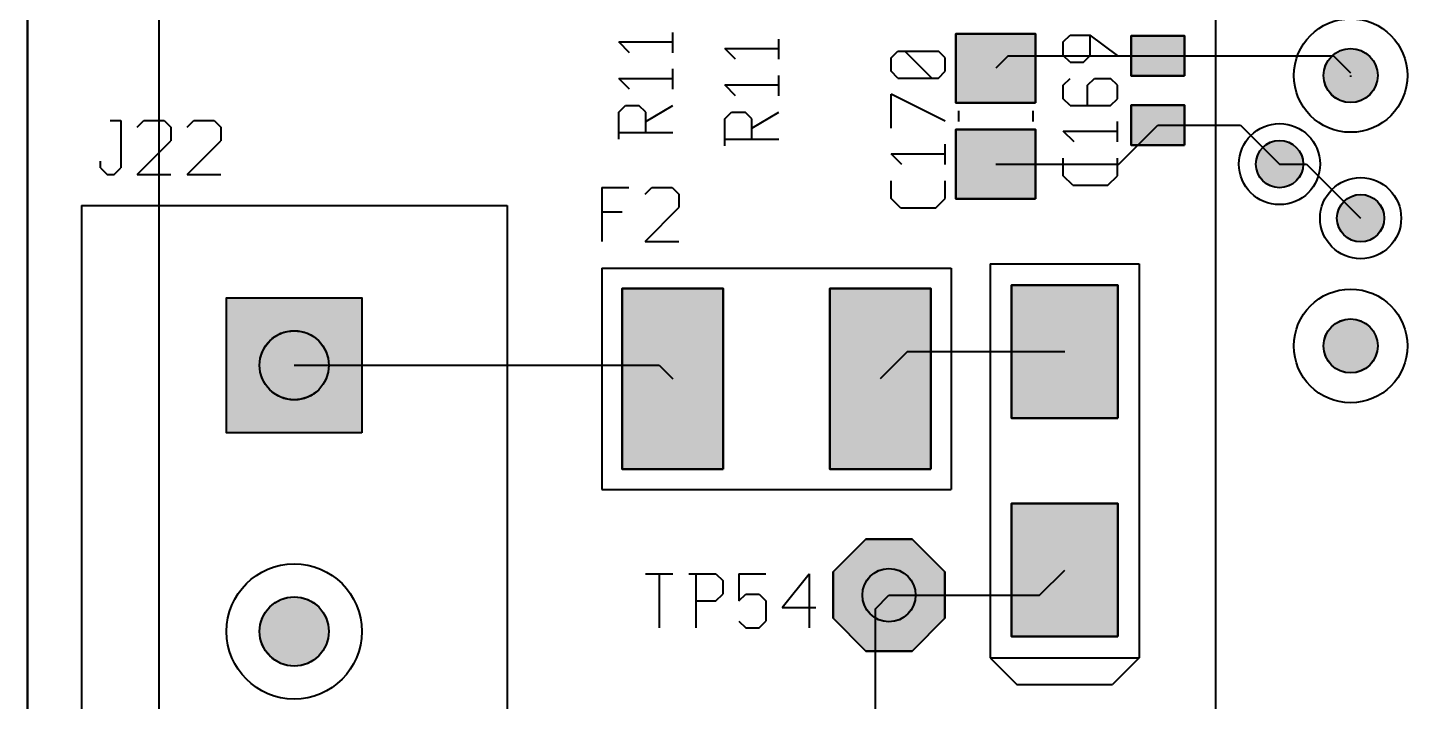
# Model space of a CAD drawing. Header units: millimetres. Extents: x 2 to 69.5, y 2.4 to 50.4.
# Drawn here: x 2.01 to 27.93, y 19.99 to 32.64 of the extents above; entities that cross this region are included whole.
import ezdxf

# ---------------------------------------------------------------- set-up
doc = ezdxf.new("R2010")
doc.units = ezdxf.units.MM
for name, color, linetype in [('bottom_copper', 7, 'Continuous'), ('bottom_silk', 7, 'Continuous'), ('drill_plated', 7, 'Continuous'), ('outline', 7, 'Continuous'), ('top_copper', 7, 'Continuous'), ('top_silk', 7, 'Continuous')]:
    doc.layers.add(name, color=color, linetype=linetype)

msp = doc.modelspace()

# ---------------------------------------------------------------- hatches: boundary and pattern name
at = {"layer": 'bottom_copper', "lineweight": 40}
for points in [[(27.366, 31.643), (27.337, 31.548), (27.29, 31.46), (27.227, 31.383), (27.15, 31.32), (27.062, 31.273), (26.967, 31.244), (26.868, 31.235), (26.769, 31.244), (26.673, 31.273), (26.586, 31.32), (26.509, 31.383), (26.445, 31.46), (26.398, 31.548), (26.37, 31.643), (26.36, 31.743), (26.37, 31.842), (26.398, 31.937), (26.445, 32.025), (26.509, 32.102), (26.586, 32.165), (26.673, 32.212), (26.769, 32.241), (26.868, 32.251), (26.967, 32.241), (27.062, 32.212), (27.15, 32.165), (27.227, 32.102), (27.29, 32.025), (27.337, 31.937), (27.366, 31.842), (27.376, 31.743), (27.366, 31.643)], [(25.968, 29.992), (25.942, 29.909), (25.901, 29.832), (25.846, 29.764), (25.779, 29.709), (25.702, 29.668), (25.619, 29.643), (25.532, 29.634), (25.445, 29.643), (25.362, 29.668), (25.285, 29.709), (25.217, 29.764), (25.162, 29.832), (25.121, 29.909), (25.096, 29.992), (25.087, 30.079), (25.096, 30.166), (25.121, 30.249), (25.162, 30.326), (25.217, 30.393), (25.285, 30.448), (25.362, 30.489), (25.445, 30.515), (25.532, 30.523), (25.619, 30.515), (25.702, 30.489), (25.779, 30.448), (25.846, 30.393), (25.901, 30.326), (25.942, 30.249), (25.968, 30.166), (25.976, 30.079), (25.968, 29.992)], [(27.492, 28.976), (27.466, 28.893), (27.425, 28.816), (27.37, 28.748), (27.303, 28.693), (27.226, 28.652), (27.143, 28.627), (27.056, 28.618), (26.969, 28.627), (26.886, 28.652), (26.809, 28.693), (26.741, 28.748), (26.686, 28.816), (26.645, 28.893), (26.62, 28.976), (26.611, 29.063), (26.62, 29.15), (26.645, 29.233), (26.686, 29.31), (26.741, 29.377), (26.809, 29.432), (26.886, 29.473), (26.969, 29.499), (27.056, 29.507), (27.143, 29.499), (27.226, 29.473), (27.303, 29.432), (27.37, 29.377), (27.425, 29.31), (27.466, 29.233), (27.492, 29.15), (27.5, 29.063), (27.492, 28.976)], [(8.287, 25.029), (5.747, 25.029), (5.747, 27.569), (8.287, 27.569), (8.287, 25.029)], [(27.366, 26.563), (27.337, 26.468), (27.29, 26.38), (27.227, 26.303), (27.15, 26.24), (27.062, 26.193), (26.967, 26.164), (26.868, 26.155), (26.769, 26.164), (26.673, 26.193), (26.586, 26.24), (26.509, 26.303), (26.445, 26.38), (26.398, 26.468), (26.37, 26.563), (26.36, 26.663), (26.37, 26.762), (26.398, 26.857), (26.445, 26.945), (26.509, 27.022), (26.586, 27.085), (26.673, 27.132), (26.769, 27.161), (26.868, 27.171), (26.967, 27.161), (27.062, 27.132), (27.15, 27.085), (27.227, 27.022), (27.29, 26.945), (27.337, 26.857), (27.366, 26.762), (27.376, 26.663), (27.366, 26.563)], [(7.655, 26.172), (7.618, 26.05), (7.557, 25.938), (7.477, 25.839), (7.378, 25.759), (7.266, 25.699), (7.144, 25.662), (7.017, 25.649), (6.89, 25.662), (6.768, 25.699), (6.656, 25.759), (6.557, 25.839), (6.477, 25.938), (6.416, 26.05), (6.379, 26.172), (6.367, 26.299), (6.379, 26.426), (6.416, 26.548), (6.477, 26.66), (6.557, 26.759), (6.656, 26.84), (6.768, 26.9), (6.89, 26.937), (7.017, 26.949), (7.144, 26.937), (7.266, 26.9), (7.378, 26.84), (7.477, 26.759), (7.557, 26.66), (7.618, 26.548), (7.655, 26.426), (7.667, 26.299), (7.655, 26.172)], [(19.243, 21.546), (18.628, 20.931), (17.758, 20.931), (17.143, 21.546), (17.143, 22.416), (17.758, 23.031), (18.628, 23.031), (19.243, 22.416), (19.243, 21.546)], [(18.683, 21.884), (18.655, 21.79), (18.609, 21.703), (18.547, 21.628), (18.471, 21.565), (18.384, 21.519), (18.291, 21.491), (18.193, 21.481), (18.095, 21.491), (18.002, 21.519), (17.915, 21.565), (17.839, 21.628), (17.777, 21.703), (17.731, 21.79), (17.703, 21.884), (17.693, 21.981), (17.703, 22.079), (17.731, 22.172), (17.777, 22.259), (17.839, 22.335), (17.915, 22.397), (18.002, 22.443), (18.095, 22.471), (18.193, 22.481), (18.291, 22.471), (18.384, 22.443), (18.471, 22.397), (18.547, 22.335), (18.609, 22.259), (18.655, 22.172), (18.683, 22.079), (18.693, 21.981), (18.683, 21.884)], [(7.655, 21.172), (7.618, 21.05), (7.557, 20.938), (7.477, 20.839), (7.378, 20.759), (7.266, 20.699), (7.144, 20.662), (7.017, 20.649), (6.89, 20.662), (6.768, 20.699), (6.656, 20.759), (6.557, 20.839), (6.477, 20.938), (6.416, 21.05), (6.379, 21.172), (6.367, 21.299), (6.379, 21.426), (6.416, 21.548), (6.477, 21.66), (6.557, 21.759), (6.656, 21.84), (6.768, 21.9), (6.89, 21.937), (7.017, 21.949), (7.144, 21.937), (7.266, 21.9), (7.378, 21.84), (7.477, 21.759), (7.557, 21.66), (7.618, 21.548), (7.655, 21.426), (7.667, 21.299), (7.655, 21.172)]]:
    msp.add_hatch(color=7, dxfattribs=at).paths.add_polyline_path(points, flags=0)
at = {"layer": 'drill_plated', "lineweight": 40}
for points in [[(27.366, 31.643), (27.337, 31.548), (27.29, 31.46), (27.227, 31.383), (27.15, 31.32), (27.062, 31.273), (26.967, 31.244), (26.868, 31.235), (26.769, 31.244), (26.673, 31.273), (26.586, 31.32), (26.509, 31.383), (26.445, 31.46), (26.398, 31.548), (26.37, 31.643), (26.36, 31.743), (26.37, 31.842), (26.398, 31.937), (26.445, 32.025), (26.509, 32.102), (26.586, 32.165), (26.673, 32.212), (26.769, 32.241), (26.868, 32.251), (26.967, 32.241), (27.062, 32.212), (27.15, 32.165), (27.227, 32.102), (27.29, 32.025), (27.337, 31.937), (27.366, 31.842), (27.376, 31.743), (27.366, 31.643)], [(25.968, 29.992), (25.942, 29.909), (25.901, 29.832), (25.846, 29.764), (25.779, 29.709), (25.702, 29.668), (25.619, 29.643), (25.532, 29.634), (25.445, 29.643), (25.362, 29.668), (25.285, 29.709), (25.217, 29.764), (25.162, 29.832), (25.121, 29.909), (25.096, 29.992), (25.087, 30.079), (25.096, 30.166), (25.121, 30.249), (25.162, 30.326), (25.217, 30.393), (25.285, 30.448), (25.362, 30.489), (25.445, 30.515), (25.532, 30.523), (25.619, 30.515), (25.702, 30.489), (25.779, 30.448), (25.846, 30.393), (25.901, 30.326), (25.942, 30.249), (25.968, 30.166), (25.976, 30.079), (25.968, 29.992)], [(27.492, 28.976), (27.466, 28.893), (27.425, 28.816), (27.37, 28.748), (27.303, 28.693), (27.226, 28.652), (27.143, 28.627), (27.056, 28.618), (26.969, 28.627), (26.886, 28.652), (26.809, 28.693), (26.741, 28.748), (26.686, 28.816), (26.645, 28.893), (26.62, 28.976), (26.611, 29.063), (26.62, 29.15), (26.645, 29.233), (26.686, 29.31), (26.741, 29.377), (26.809, 29.432), (26.886, 29.473), (26.969, 29.499), (27.056, 29.507), (27.143, 29.499), (27.226, 29.473), (27.303, 29.432), (27.37, 29.377), (27.425, 29.31), (27.466, 29.233), (27.492, 29.15), (27.5, 29.063), (27.492, 28.976)], [(27.366, 26.563), (27.337, 26.468), (27.29, 26.38), (27.227, 26.303), (27.15, 26.24), (27.062, 26.193), (26.967, 26.164), (26.868, 26.155), (26.769, 26.164), (26.673, 26.193), (26.586, 26.24), (26.509, 26.303), (26.445, 26.38), (26.398, 26.468), (26.37, 26.563), (26.36, 26.663), (26.37, 26.762), (26.398, 26.857), (26.445, 26.945), (26.509, 27.022), (26.586, 27.085), (26.673, 27.132), (26.769, 27.161), (26.868, 27.171), (26.967, 27.161), (27.062, 27.132), (27.15, 27.085), (27.227, 27.022), (27.29, 26.945), (27.337, 26.857), (27.366, 26.762), (27.376, 26.663), (27.366, 26.563)], [(7.655, 26.172), (7.618, 26.05), (7.557, 25.938), (7.477, 25.839), (7.378, 25.759), (7.266, 25.699), (7.144, 25.662), (7.017, 25.649), (6.89, 25.662), (6.768, 25.699), (6.656, 25.759), (6.557, 25.839), (6.477, 25.938), (6.416, 26.05), (6.379, 26.172), (6.367, 26.299), (6.379, 26.426), (6.416, 26.548), (6.477, 26.66), (6.557, 26.759), (6.656, 26.84), (6.768, 26.9), (6.89, 26.937), (7.017, 26.949), (7.144, 26.937), (7.266, 26.9), (7.378, 26.84), (7.477, 26.759), (7.557, 26.66), (7.618, 26.548), (7.655, 26.426), (7.667, 26.299), (7.655, 26.172)], [(18.683, 21.884), (18.655, 21.79), (18.609, 21.703), (18.547, 21.628), (18.471, 21.565), (18.384, 21.519), (18.291, 21.491), (18.193, 21.481), (18.095, 21.491), (18.002, 21.519), (17.915, 21.565), (17.839, 21.628), (17.777, 21.703), (17.731, 21.79), (17.703, 21.884), (17.693, 21.981), (17.703, 22.079), (17.731, 22.172), (17.777, 22.259), (17.839, 22.335), (17.915, 22.397), (18.002, 22.443), (18.095, 22.471), (18.193, 22.481), (18.291, 22.471), (18.384, 22.443), (18.471, 22.397), (18.547, 22.335), (18.609, 22.259), (18.655, 22.172), (18.683, 22.079), (18.693, 21.981), (18.683, 21.884)], [(7.655, 21.172), (7.618, 21.05), (7.557, 20.938), (7.477, 20.839), (7.378, 20.759), (7.266, 20.699), (7.144, 20.662), (7.017, 20.649), (6.89, 20.662), (6.768, 20.699), (6.656, 20.759), (6.557, 20.839), (6.477, 20.938), (6.416, 21.05), (6.379, 21.172), (6.367, 21.299), (6.379, 21.426), (6.416, 21.548), (6.477, 21.66), (6.557, 21.759), (6.656, 21.84), (6.768, 21.9), (6.89, 21.937), (7.017, 21.949), (7.144, 21.937), (7.266, 21.9), (7.378, 21.84), (7.477, 21.759), (7.557, 21.66), (7.618, 21.548), (7.655, 21.426), (7.667, 21.299), (7.655, 21.172)]]:
    msp.add_hatch(color=7, dxfattribs=at).paths.add_polyline_path(points, flags=0)
at = {"layer": 'top_copper', "lineweight": 40}
for points in [[(20.948, 31.229), (19.448, 31.229), (19.448, 32.529), (20.948, 32.529), (20.948, 31.229)], [(23.746, 31.736), (22.746, 31.736), (22.746, 32.486), (23.746, 32.486), (23.746, 31.736)], [(27.366, 31.643), (27.337, 31.548), (27.29, 31.46), (27.227, 31.383), (27.15, 31.32), (27.062, 31.273), (26.967, 31.244), (26.868, 31.235), (26.769, 31.244), (26.673, 31.273), (26.586, 31.32), (26.509, 31.383), (26.445, 31.46), (26.398, 31.548), (26.37, 31.643), (26.36, 31.743), (26.37, 31.842), (26.398, 31.937), (26.445, 32.025), (26.509, 32.102), (26.586, 32.165), (26.673, 32.212), (26.769, 32.241), (26.868, 32.251), (26.967, 32.241), (27.062, 32.212), (27.15, 32.165), (27.227, 32.102), (27.29, 32.025), (27.337, 31.937), (27.366, 31.842), (27.376, 31.743), (27.366, 31.643)], [(23.746, 30.436), (22.746, 30.436), (22.746, 31.186), (23.746, 31.186), (23.746, 30.436)], [(20.948, 29.429), (19.448, 29.429), (19.448, 30.729), (20.948, 30.729), (20.948, 29.429)], [(25.968, 29.992), (25.942, 29.909), (25.901, 29.832), (25.846, 29.764), (25.779, 29.709), (25.702, 29.668), (25.619, 29.643), (25.532, 29.634), (25.445, 29.643), (25.362, 29.668), (25.285, 29.709), (25.217, 29.764), (25.162, 29.832), (25.121, 29.909), (25.096, 29.992), (25.087, 30.079), (25.096, 30.166), (25.121, 30.249), (25.162, 30.326), (25.217, 30.393), (25.285, 30.448), (25.362, 30.489), (25.445, 30.515), (25.532, 30.523), (25.619, 30.515), (25.702, 30.489), (25.779, 30.448), (25.846, 30.393), (25.901, 30.326), (25.942, 30.249), (25.968, 30.166), (25.976, 30.079), (25.968, 29.992)], [(27.492, 28.976), (27.466, 28.893), (27.425, 28.816), (27.37, 28.748), (27.303, 28.693), (27.226, 28.652), (27.143, 28.627), (27.056, 28.618), (26.969, 28.627), (26.886, 28.652), (26.809, 28.693), (26.741, 28.748), (26.686, 28.816), (26.645, 28.893), (26.62, 28.976), (26.611, 29.063), (26.62, 29.15), (26.645, 29.233), (26.686, 29.31), (26.741, 29.377), (26.809, 29.432), (26.886, 29.473), (26.969, 29.499), (27.056, 29.507), (27.143, 29.499), (27.226, 29.473), (27.303, 29.432), (27.37, 29.377), (27.425, 29.31), (27.466, 29.233), (27.492, 29.15), (27.5, 29.063), (27.492, 28.976)], [(15.079, 24.345), (13.179, 24.345), (13.179, 27.745), (15.079, 27.745), (15.079, 24.345)], [(18.979, 24.345), (17.079, 24.345), (17.079, 27.745), (18.979, 27.745), (18.979, 24.345)], [(22.495, 25.303), (20.495, 25.303), (20.495, 27.803), (22.495, 27.803), (22.495, 25.303)], [(8.287, 25.029), (5.747, 25.029), (5.747, 27.569), (8.287, 27.569), (8.287, 25.029)], [(27.366, 26.563), (27.337, 26.468), (27.29, 26.38), (27.227, 26.303), (27.15, 26.24), (27.062, 26.193), (26.967, 26.164), (26.868, 26.155), (26.769, 26.164), (26.673, 26.193), (26.586, 26.24), (26.509, 26.303), (26.445, 26.38), (26.398, 26.468), (26.37, 26.563), (26.36, 26.663), (26.37, 26.762), (26.398, 26.857), (26.445, 26.945), (26.509, 27.022), (26.586, 27.085), (26.673, 27.132), (26.769, 27.161), (26.868, 27.171), (26.967, 27.161), (27.062, 27.132), (27.15, 27.085), (27.227, 27.022), (27.29, 26.945), (27.337, 26.857), (27.366, 26.762), (27.376, 26.663), (27.366, 26.563)], [(7.655, 26.172), (7.618, 26.05), (7.557, 25.938), (7.477, 25.839), (7.378, 25.759), (7.266, 25.699), (7.144, 25.662), (7.017, 25.649), (6.89, 25.662), (6.768, 25.699), (6.656, 25.759), (6.557, 25.839), (6.477, 25.938), (6.416, 26.05), (6.379, 26.172), (6.367, 26.299), (6.379, 26.426), (6.416, 26.548), (6.477, 26.66), (6.557, 26.759), (6.656, 26.84), (6.768, 26.9), (6.89, 26.937), (7.017, 26.949), (7.144, 26.937), (7.266, 26.9), (7.378, 26.84), (7.477, 26.759), (7.557, 26.66), (7.618, 26.548), (7.655, 26.426), (7.667, 26.299), (7.655, 26.172)], [(22.495, 21.203), (20.495, 21.203), (20.495, 23.703), (22.495, 23.703), (22.495, 21.203)], [(19.243, 21.546), (18.628, 20.931), (17.758, 20.931), (17.143, 21.546), (17.143, 22.416), (17.758, 23.031), (18.628, 23.031), (19.243, 22.416), (19.243, 21.546)], [(18.683, 21.884), (18.655, 21.79), (18.609, 21.703), (18.547, 21.628), (18.471, 21.565), (18.384, 21.519), (18.291, 21.491), (18.193, 21.481), (18.095, 21.491), (18.002, 21.519), (17.915, 21.565), (17.839, 21.628), (17.777, 21.703), (17.731, 21.79), (17.703, 21.884), (17.693, 21.981), (17.703, 22.079), (17.731, 22.172), (17.777, 22.259), (17.839, 22.335), (17.915, 22.397), (18.002, 22.443), (18.095, 22.471), (18.193, 22.481), (18.291, 22.471), (18.384, 22.443), (18.471, 22.397), (18.547, 22.335), (18.609, 22.259), (18.655, 22.172), (18.683, 22.079), (18.693, 21.981), (18.683, 21.884)], [(7.655, 21.172), (7.618, 21.05), (7.557, 20.938), (7.477, 20.839), (7.378, 20.759), (7.266, 20.699), (7.144, 20.662), (7.017, 20.649), (6.89, 20.662), (6.768, 20.699), (6.656, 20.759), (6.557, 20.839), (6.477, 20.938), (6.416, 21.05), (6.379, 21.172), (6.367, 21.299), (6.379, 21.426), (6.416, 21.548), (6.477, 21.66), (6.557, 21.759), (6.656, 21.84), (6.768, 21.9), (6.89, 21.937), (7.017, 21.949), (7.144, 21.937), (7.266, 21.9), (7.378, 21.84), (7.477, 21.759), (7.557, 21.66), (7.618, 21.548), (7.655, 21.426), (7.667, 21.299), (7.655, 21.172)]]:
    msp.add_hatch(color=7, dxfattribs=at).paths.add_polyline_path(points, flags=0)

# ---------------------------------------------------------------- linework, layer by layer
at = {"layer": 'bottom_copper', "color": 7, "lineweight": 40}
for p, q in [((5.747, 27.569), (8.287, 27.569)), ((5.747, 25.029), (5.747, 27.569)), ((8.287, 27.569), (8.287, 25.029)), ((8.287, 25.029), (5.747, 25.029)), ((17.758, 23.031), (17.143, 22.416)), ((18.628, 23.031), (17.758, 23.031)), ((19.243, 22.416), (18.628, 23.031)), ((17.143, 22.416), (17.143, 21.546)), ((19.243, 21.546), (19.243, 22.416)), ((17.143, 21.546), (17.758, 20.931)), ((18.628, 20.931), (19.243, 21.546)), ((17.758, 20.931), (18.628, 20.931))]:
    msp.add_line(p, q, dxfattribs=at)
for points in [[(27.366, 31.643), (27.337, 31.548), (27.29, 31.46), (27.227, 31.383), (27.15, 31.32), (27.062, 31.273), (26.967, 31.244), (26.868, 31.235), (26.769, 31.244), (26.673, 31.273), (26.586, 31.32), (26.509, 31.383), (26.445, 31.46), (26.398, 31.548), (26.37, 31.643), (26.36, 31.743), (26.37, 31.842), (26.398, 31.937), (26.445, 32.025), (26.509, 32.102), (26.586, 32.165), (26.673, 32.212), (26.769, 32.241), (26.868, 32.251), (26.967, 32.241), (27.062, 32.212), (27.15, 32.165), (27.227, 32.102), (27.29, 32.025), (27.337, 31.937), (27.366, 31.842), (27.376, 31.743), (27.366, 31.643)], [(25.968, 29.992), (25.942, 29.909), (25.901, 29.832), (25.846, 29.764), (25.779, 29.709), (25.702, 29.668), (25.619, 29.643), (25.532, 29.634), (25.445, 29.643), (25.362, 29.668), (25.285, 29.709), (25.217, 29.764), (25.162, 29.832), (25.121, 29.909), (25.096, 29.992), (25.087, 30.079), (25.096, 30.166), (25.121, 30.249), (25.162, 30.326), (25.217, 30.393), (25.285, 30.448), (25.362, 30.489), (25.445, 30.515), (25.532, 30.523), (25.619, 30.515), (25.702, 30.489), (25.779, 30.448), (25.846, 30.393), (25.901, 30.326), (25.942, 30.249), (25.968, 30.166), (25.976, 30.079), (25.968, 29.992)], [(27.492, 28.976), (27.466, 28.893), (27.425, 28.816), (27.37, 28.748), (27.303, 28.693), (27.226, 28.652), (27.143, 28.627), (27.056, 28.618), (26.969, 28.627), (26.886, 28.652), (26.809, 28.693), (26.741, 28.748), (26.686, 28.816), (26.645, 28.893), (26.62, 28.976), (26.611, 29.063), (26.62, 29.15), (26.645, 29.233), (26.686, 29.31), (26.741, 29.377), (26.809, 29.432), (26.886, 29.473), (26.969, 29.499), (27.056, 29.507), (27.143, 29.499), (27.226, 29.473), (27.303, 29.432), (27.37, 29.377), (27.425, 29.31), (27.466, 29.233), (27.492, 29.15), (27.5, 29.063), (27.492, 28.976)], [(8.287, 25.029), (5.747, 25.029), (5.747, 27.569), (8.287, 27.569), (8.287, 25.029)], [(27.366, 26.563), (27.337, 26.468), (27.29, 26.38), (27.227, 26.303), (27.15, 26.24), (27.062, 26.193), (26.967, 26.164), (26.868, 26.155), (26.769, 26.164), (26.673, 26.193), (26.586, 26.24), (26.509, 26.303), (26.445, 26.38), (26.398, 26.468), (26.37, 26.563), (26.36, 26.663), (26.37, 26.762), (26.398, 26.857), (26.445, 26.945), (26.509, 27.022), (26.586, 27.085), (26.673, 27.132), (26.769, 27.161), (26.868, 27.171), (26.967, 27.161), (27.062, 27.132), (27.15, 27.085), (27.227, 27.022), (27.29, 26.945), (27.337, 26.857), (27.366, 26.762), (27.376, 26.663), (27.366, 26.563)], [(7.655, 26.172), (7.618, 26.05), (7.557, 25.938), (7.477, 25.839), (7.378, 25.759), (7.266, 25.699), (7.144, 25.662), (7.017, 25.649), (6.89, 25.662), (6.768, 25.699), (6.656, 25.759), (6.557, 25.839), (6.477, 25.938), (6.416, 26.05), (6.379, 26.172), (6.367, 26.299), (6.379, 26.426), (6.416, 26.548), (6.477, 26.66), (6.557, 26.759), (6.656, 26.84), (6.768, 26.9), (6.89, 26.937), (7.017, 26.949), (7.144, 26.937), (7.266, 26.9), (7.378, 26.84), (7.477, 26.759), (7.557, 26.66), (7.618, 26.548), (7.655, 26.426), (7.667, 26.299), (7.655, 26.172)], [(19.243, 21.546), (18.628, 20.931), (17.758, 20.931), (17.143, 21.546), (17.143, 22.416), (17.758, 23.031), (18.628, 23.031), (19.243, 22.416), (19.243, 21.546)], [(18.683, 21.884), (18.655, 21.79), (18.609, 21.703), (18.547, 21.628), (18.471, 21.565), (18.384, 21.519), (18.291, 21.491), (18.193, 21.481), (18.095, 21.491), (18.002, 21.519), (17.915, 21.565), (17.839, 21.628), (17.777, 21.703), (17.731, 21.79), (17.703, 21.884), (17.693, 21.981), (17.703, 22.079), (17.731, 22.172), (17.777, 22.259), (17.839, 22.335), (17.915, 22.397), (18.002, 22.443), (18.095, 22.471), (18.193, 22.481), (18.291, 22.471), (18.384, 22.443), (18.471, 22.397), (18.547, 22.335), (18.609, 22.259), (18.655, 22.172), (18.683, 22.079), (18.693, 21.981), (18.683, 21.884)], [(7.655, 21.172), (7.618, 21.05), (7.557, 20.938), (7.477, 20.839), (7.378, 20.759), (7.266, 20.699), (7.144, 20.662), (7.017, 20.649), (6.89, 20.662), (6.768, 20.699), (6.656, 20.759), (6.557, 20.839), (6.477, 20.938), (6.416, 21.05), (6.379, 21.172), (6.367, 21.299), (6.379, 21.426), (6.416, 21.548), (6.477, 21.66), (6.557, 21.759), (6.656, 21.84), (6.768, 21.9), (6.89, 21.937), (7.017, 21.949), (7.144, 21.937), (7.266, 21.9), (7.378, 21.84), (7.477, 21.759), (7.557, 21.66), (7.618, 21.548), (7.655, 21.426), (7.667, 21.299), (7.655, 21.172)]]:
    msp.add_lwpolyline(points, close=True, dxfattribs=at)
for centre, major_axis in [((26.868, 31.743), (1.067, 0)), ((26.868, 31.743), (0.508, 0)), ((25.532, 30.079), (0.762, 0)), ((25.532, 30.079), (0.445, 0)), ((27.056, 29.063), (0.762, 0)), ((27.056, 29.063), (0.445, 0)), ((26.868, 26.663), (1.067, 0)), ((26.868, 26.663), (0.508, 0)), ((7.017, 26.299), (0.65, 0)), ((7.017, 21.299), (1.27, 0)), ((18.193, 21.981), (0.5, 0)), ((7.017, 21.299), (0.65, 0))]:
    msp.add_ellipse(centre, major_axis=major_axis, ratio=1, dxfattribs=at)
at = {"layer": 'bottom_silk', "color": 7, "lineweight": 40}
msp.add_line((2.007, 50.442), (2.007, 2.442), dxfattribs=at)
at = {"layer": 'drill_plated', "color": 7, "lineweight": 40}
for points in [[(27.366, 31.643), (27.337, 31.548), (27.29, 31.46), (27.227, 31.383), (27.15, 31.32), (27.062, 31.273), (26.967, 31.244), (26.868, 31.235), (26.769, 31.244), (26.673, 31.273), (26.586, 31.32), (26.509, 31.383), (26.445, 31.46), (26.398, 31.548), (26.37, 31.643), (26.36, 31.743), (26.37, 31.842), (26.398, 31.937), (26.445, 32.025), (26.509, 32.102), (26.586, 32.165), (26.673, 32.212), (26.769, 32.241), (26.868, 32.251), (26.967, 32.241), (27.062, 32.212), (27.15, 32.165), (27.227, 32.102), (27.29, 32.025), (27.337, 31.937), (27.366, 31.842), (27.376, 31.743), (27.366, 31.643)], [(25.968, 29.992), (25.942, 29.909), (25.901, 29.832), (25.846, 29.764), (25.779, 29.709), (25.702, 29.668), (25.619, 29.643), (25.532, 29.634), (25.445, 29.643), (25.362, 29.668), (25.285, 29.709), (25.217, 29.764), (25.162, 29.832), (25.121, 29.909), (25.096, 29.992), (25.087, 30.079), (25.096, 30.166), (25.121, 30.249), (25.162, 30.326), (25.217, 30.393), (25.285, 30.448), (25.362, 30.489), (25.445, 30.515), (25.532, 30.523), (25.619, 30.515), (25.702, 30.489), (25.779, 30.448), (25.846, 30.393), (25.901, 30.326), (25.942, 30.249), (25.968, 30.166), (25.976, 30.079), (25.968, 29.992)], [(27.492, 28.976), (27.466, 28.893), (27.425, 28.816), (27.37, 28.748), (27.303, 28.693), (27.226, 28.652), (27.143, 28.627), (27.056, 28.618), (26.969, 28.627), (26.886, 28.652), (26.809, 28.693), (26.741, 28.748), (26.686, 28.816), (26.645, 28.893), (26.62, 28.976), (26.611, 29.063), (26.62, 29.15), (26.645, 29.233), (26.686, 29.31), (26.741, 29.377), (26.809, 29.432), (26.886, 29.473), (26.969, 29.499), (27.056, 29.507), (27.143, 29.499), (27.226, 29.473), (27.303, 29.432), (27.37, 29.377), (27.425, 29.31), (27.466, 29.233), (27.492, 29.15), (27.5, 29.063), (27.492, 28.976)], [(27.366, 26.563), (27.337, 26.468), (27.29, 26.38), (27.227, 26.303), (27.15, 26.24), (27.062, 26.193), (26.967, 26.164), (26.868, 26.155), (26.769, 26.164), (26.673, 26.193), (26.586, 26.24), (26.509, 26.303), (26.445, 26.38), (26.398, 26.468), (26.37, 26.563), (26.36, 26.663), (26.37, 26.762), (26.398, 26.857), (26.445, 26.945), (26.509, 27.022), (26.586, 27.085), (26.673, 27.132), (26.769, 27.161), (26.868, 27.171), (26.967, 27.161), (27.062, 27.132), (27.15, 27.085), (27.227, 27.022), (27.29, 26.945), (27.337, 26.857), (27.366, 26.762), (27.376, 26.663), (27.366, 26.563)], [(7.655, 26.172), (7.618, 26.05), (7.557, 25.938), (7.477, 25.839), (7.378, 25.759), (7.266, 25.699), (7.144, 25.662), (7.017, 25.649), (6.89, 25.662), (6.768, 25.699), (6.656, 25.759), (6.557, 25.839), (6.477, 25.938), (6.416, 26.05), (6.379, 26.172), (6.367, 26.299), (6.379, 26.426), (6.416, 26.548), (6.477, 26.66), (6.557, 26.759), (6.656, 26.84), (6.768, 26.9), (6.89, 26.937), (7.017, 26.949), (7.144, 26.937), (7.266, 26.9), (7.378, 26.84), (7.477, 26.759), (7.557, 26.66), (7.618, 26.548), (7.655, 26.426), (7.667, 26.299), (7.655, 26.172)], [(18.683, 21.884), (18.655, 21.79), (18.609, 21.703), (18.547, 21.628), (18.471, 21.565), (18.384, 21.519), (18.291, 21.491), (18.193, 21.481), (18.095, 21.491), (18.002, 21.519), (17.915, 21.565), (17.839, 21.628), (17.777, 21.703), (17.731, 21.79), (17.703, 21.884), (17.693, 21.981), (17.703, 22.079), (17.731, 22.172), (17.777, 22.259), (17.839, 22.335), (17.915, 22.397), (18.002, 22.443), (18.095, 22.471), (18.193, 22.481), (18.291, 22.471), (18.384, 22.443), (18.471, 22.397), (18.547, 22.335), (18.609, 22.259), (18.655, 22.172), (18.683, 22.079), (18.693, 21.981), (18.683, 21.884)], [(7.655, 21.172), (7.618, 21.05), (7.557, 20.938), (7.477, 20.839), (7.378, 20.759), (7.266, 20.699), (7.144, 20.662), (7.017, 20.649), (6.89, 20.662), (6.768, 20.699), (6.656, 20.759), (6.557, 20.839), (6.477, 20.938), (6.416, 21.05), (6.379, 21.172), (6.367, 21.299), (6.379, 21.426), (6.416, 21.548), (6.477, 21.66), (6.557, 21.759), (6.656, 21.84), (6.768, 21.9), (6.89, 21.937), (7.017, 21.949), (7.144, 21.937), (7.266, 21.9), (7.378, 21.84), (7.477, 21.759), (7.557, 21.66), (7.618, 21.548), (7.655, 21.426), (7.667, 21.299), (7.655, 21.172)]]:
    msp.add_lwpolyline(points, close=True, dxfattribs=at)
for centre, major_axis in [((26.868, 31.743), (0.508, 0)), ((25.532, 30.079), (0.445, 0)), ((27.056, 29.063), (0.445, 0)), ((26.868, 26.663), (0.508, 0)), ((7.017, 26.299), (0.65, 0)), ((18.193, 21.981), (0.5, 0)), ((7.017, 21.299), (0.65, 0))]:
    msp.add_ellipse(centre, major_axis=major_axis, ratio=1, dxfattribs=at)
at = {"layer": 'outline', "color": 7, "lineweight": 40}
msp.add_line((2.007, 50.442), (2.007, 2.442), dxfattribs=at)
at = {"layer": 'top_copper', "color": 7, "lineweight": 40}
for p, q in [((4.477, 19.314), (4.477, 33.157)), ((19.448, 32.529), (19.448, 31.229)), ((20.948, 32.529), (19.448, 32.529)), ((20.948, 31.229), (20.948, 32.529)), ((22.746, 32.486), (22.746, 31.736)), ((23.746, 32.486), (22.746, 32.486)), ((23.746, 31.736), (23.746, 32.486)), ((20.43, 32.111), (20.198, 31.879)), ((20.43, 32.111), (26.548, 32.111)), ((26.548, 32.111), (26.868, 31.791)), ((22.746, 31.736), (23.746, 31.736)), ((26.868, 31.743), (26.868, 31.721)), ((19.448, 31.229), (20.948, 31.229)), ((22.746, 31.186), (22.746, 30.436)), ((23.746, 31.186), (22.746, 31.186)), ((23.746, 30.436), (23.746, 31.186)), ((19.448, 30.729), (19.448, 29.429)), ((20.948, 30.729), (19.448, 30.729)), ((20.948, 29.429), (20.948, 30.729)), ((22.514, 30.079), (23.246, 30.811)), ((23.246, 30.811), (24.8, 30.811)), ((24.8, 30.811), (25.532, 30.079)), ((22.746, 30.436), (23.746, 30.436)), ((20.198, 30.079), (22.514, 30.079)), ((25.532, 30.079), (26.04, 30.079)), ((26.04, 30.079), (27.056, 29.063)), ((19.448, 29.429), (20.948, 29.429)), ((15.079, 27.745), (13.179, 27.745)), ((13.179, 27.745), (13.179, 24.345)), ((15.079, 24.345), (15.079, 27.745)), ((18.979, 27.745), (17.079, 27.745)), ((17.079, 27.745), (17.079, 24.345)), ((18.979, 24.345), (18.979, 27.745)), ((22.495, 27.803), (20.495, 27.803)), ((20.495, 27.803), (20.495, 25.303)), ((22.495, 25.303), (22.495, 27.803)), ((5.747, 27.569), (8.287, 27.569)), ((5.747, 25.029), (5.747, 27.569)), ((8.287, 27.569), (8.287, 25.029)), ((18.537, 26.553), (18.029, 26.045)), ((21.495, 26.553), (18.537, 26.553)), ((7.017, 26.299), (13.875, 26.299)), ((13.875, 26.299), (14.129, 26.045)), ((20.495, 25.303), (22.495, 25.303)), ((8.287, 25.029), (5.747, 25.029)), ((13.179, 24.345), (15.079, 24.345)), ((17.079, 24.345), (18.979, 24.345)), ((22.495, 23.703), (20.495, 23.703)), ((20.495, 23.703), (20.495, 21.203)), ((22.495, 21.203), (22.495, 23.703)), ((17.758, 23.031), (17.143, 22.416)), ((18.628, 23.031), (17.758, 23.031)), ((19.243, 22.416), (18.628, 23.031)), ((17.143, 22.416), (17.143, 21.546)), ((19.243, 21.546), (19.243, 22.416)), ((21.023, 21.981), (21.495, 22.453)), ((17.939, 21.727), (18.193, 21.981)), ((18.193, 21.981), (21.023, 21.981)), ((17.143, 21.546), (17.758, 20.931)), ((17.939, 17.409), (17.939, 21.727)), ((18.628, 20.931), (19.243, 21.546)), ((20.495, 21.203), (22.495, 21.203)), ((17.758, 20.931), (18.628, 20.931))]:
    msp.add_line(p, q, dxfattribs=at)
for points in [[(20.948, 31.229), (19.448, 31.229), (19.448, 32.529), (20.948, 32.529), (20.948, 31.229)], [(23.746, 31.736), (22.746, 31.736), (22.746, 32.486), (23.746, 32.486), (23.746, 31.736)], [(27.366, 31.643), (27.337, 31.548), (27.29, 31.46), (27.227, 31.383), (27.15, 31.32), (27.062, 31.273), (26.967, 31.244), (26.868, 31.235), (26.769, 31.244), (26.673, 31.273), (26.586, 31.32), (26.509, 31.383), (26.445, 31.46), (26.398, 31.548), (26.37, 31.643), (26.36, 31.743), (26.37, 31.842), (26.398, 31.937), (26.445, 32.025), (26.509, 32.102), (26.586, 32.165), (26.673, 32.212), (26.769, 32.241), (26.868, 32.251), (26.967, 32.241), (27.062, 32.212), (27.15, 32.165), (27.227, 32.102), (27.29, 32.025), (27.337, 31.937), (27.366, 31.842), (27.376, 31.743), (27.366, 31.643)], [(23.746, 30.436), (22.746, 30.436), (22.746, 31.186), (23.746, 31.186), (23.746, 30.436)], [(20.948, 29.429), (19.448, 29.429), (19.448, 30.729), (20.948, 30.729), (20.948, 29.429)], [(25.968, 29.992), (25.942, 29.909), (25.901, 29.832), (25.846, 29.764), (25.779, 29.709), (25.702, 29.668), (25.619, 29.643), (25.532, 29.634), (25.445, 29.643), (25.362, 29.668), (25.285, 29.709), (25.217, 29.764), (25.162, 29.832), (25.121, 29.909), (25.096, 29.992), (25.087, 30.079), (25.096, 30.166), (25.121, 30.249), (25.162, 30.326), (25.217, 30.393), (25.285, 30.448), (25.362, 30.489), (25.445, 30.515), (25.532, 30.523), (25.619, 30.515), (25.702, 30.489), (25.779, 30.448), (25.846, 30.393), (25.901, 30.326), (25.942, 30.249), (25.968, 30.166), (25.976, 30.079), (25.968, 29.992)], [(27.492, 28.976), (27.466, 28.893), (27.425, 28.816), (27.37, 28.748), (27.303, 28.693), (27.226, 28.652), (27.143, 28.627), (27.056, 28.618), (26.969, 28.627), (26.886, 28.652), (26.809, 28.693), (26.741, 28.748), (26.686, 28.816), (26.645, 28.893), (26.62, 28.976), (26.611, 29.063), (26.62, 29.15), (26.645, 29.233), (26.686, 29.31), (26.741, 29.377), (26.809, 29.432), (26.886, 29.473), (26.969, 29.499), (27.056, 29.507), (27.143, 29.499), (27.226, 29.473), (27.303, 29.432), (27.37, 29.377), (27.425, 29.31), (27.466, 29.233), (27.492, 29.15), (27.5, 29.063), (27.492, 28.976)], [(15.079, 24.345), (13.179, 24.345), (13.179, 27.745), (15.079, 27.745), (15.079, 24.345)], [(18.979, 24.345), (17.079, 24.345), (17.079, 27.745), (18.979, 27.745), (18.979, 24.345)], [(22.495, 25.303), (20.495, 25.303), (20.495, 27.803), (22.495, 27.803), (22.495, 25.303)], [(8.287, 25.029), (5.747, 25.029), (5.747, 27.569), (8.287, 27.569), (8.287, 25.029)], [(27.366, 26.563), (27.337, 26.468), (27.29, 26.38), (27.227, 26.303), (27.15, 26.24), (27.062, 26.193), (26.967, 26.164), (26.868, 26.155), (26.769, 26.164), (26.673, 26.193), (26.586, 26.24), (26.509, 26.303), (26.445, 26.38), (26.398, 26.468), (26.37, 26.563), (26.36, 26.663), (26.37, 26.762), (26.398, 26.857), (26.445, 26.945), (26.509, 27.022), (26.586, 27.085), (26.673, 27.132), (26.769, 27.161), (26.868, 27.171), (26.967, 27.161), (27.062, 27.132), (27.15, 27.085), (27.227, 27.022), (27.29, 26.945), (27.337, 26.857), (27.366, 26.762), (27.376, 26.663), (27.366, 26.563)], [(7.655, 26.172), (7.618, 26.05), (7.557, 25.938), (7.477, 25.839), (7.378, 25.759), (7.266, 25.699), (7.144, 25.662), (7.017, 25.649), (6.89, 25.662), (6.768, 25.699), (6.656, 25.759), (6.557, 25.839), (6.477, 25.938), (6.416, 26.05), (6.379, 26.172), (6.367, 26.299), (6.379, 26.426), (6.416, 26.548), (6.477, 26.66), (6.557, 26.759), (6.656, 26.84), (6.768, 26.9), (6.89, 26.937), (7.017, 26.949), (7.144, 26.937), (7.266, 26.9), (7.378, 26.84), (7.477, 26.759), (7.557, 26.66), (7.618, 26.548), (7.655, 26.426), (7.667, 26.299), (7.655, 26.172)], [(22.495, 21.203), (20.495, 21.203), (20.495, 23.703), (22.495, 23.703), (22.495, 21.203)], [(19.243, 21.546), (18.628, 20.931), (17.758, 20.931), (17.143, 21.546), (17.143, 22.416), (17.758, 23.031), (18.628, 23.031), (19.243, 22.416), (19.243, 21.546)], [(18.683, 21.884), (18.655, 21.79), (18.609, 21.703), (18.547, 21.628), (18.471, 21.565), (18.384, 21.519), (18.291, 21.491), (18.193, 21.481), (18.095, 21.491), (18.002, 21.519), (17.915, 21.565), (17.839, 21.628), (17.777, 21.703), (17.731, 21.79), (17.703, 21.884), (17.693, 21.981), (17.703, 22.079), (17.731, 22.172), (17.777, 22.259), (17.839, 22.335), (17.915, 22.397), (18.002, 22.443), (18.095, 22.471), (18.193, 22.481), (18.291, 22.471), (18.384, 22.443), (18.471, 22.397), (18.547, 22.335), (18.609, 22.259), (18.655, 22.172), (18.683, 22.079), (18.693, 21.981), (18.683, 21.884)], [(7.655, 21.172), (7.618, 21.05), (7.557, 20.938), (7.477, 20.839), (7.378, 20.759), (7.266, 20.699), (7.144, 20.662), (7.017, 20.649), (6.89, 20.662), (6.768, 20.699), (6.656, 20.759), (6.557, 20.839), (6.477, 20.938), (6.416, 21.05), (6.379, 21.172), (6.367, 21.299), (6.379, 21.426), (6.416, 21.548), (6.477, 21.66), (6.557, 21.759), (6.656, 21.84), (6.768, 21.9), (6.89, 21.937), (7.017, 21.949), (7.144, 21.937), (7.266, 21.9), (7.378, 21.84), (7.477, 21.759), (7.557, 21.66), (7.618, 21.548), (7.655, 21.426), (7.667, 21.299), (7.655, 21.172)]]:
    msp.add_lwpolyline(points, close=True, dxfattribs=at)
for centre, major_axis in [((26.868, 31.743), (1.067, 0)), ((26.868, 31.743), (0.508, 0)), ((25.532, 30.079), (0.762, 0)), ((25.532, 30.079), (0.445, 0)), ((27.056, 29.063), (0.762, 0)), ((27.056, 29.063), (0.445, 0)), ((26.868, 26.663), (1.067, 0)), ((26.868, 26.663), (0.508, 0)), ((7.017, 26.299), (0.65, 0)), ((7.017, 21.299), (1.27, 0)), ((18.193, 21.981), (0.5, 0)), ((7.017, 21.299), (0.65, 0))]:
    msp.add_ellipse(centre, major_axis=major_axis, ratio=1, dxfattribs=at)
at = {"layer": 'top_silk', "color": 7, "lineweight": 40}
for p, q in [((2.007, 2.442), (2.007, 50.442)), ((24.328, 33.013), (24.328, 7.613)), ((14.13, 32.172), (14.13, 32.553)), ((16.123, 32.048), (16.123, 32.429)), ((21.468, 32.375), (21.595, 32.502)), ((21.595, 32.502), (21.976, 32.502)), ((22.484, 32.121), (21.976, 32.502)), ((21.976, 32.121), (21.976, 32.502)), ((13.317, 32.172), (13.114, 32.375)), ((13.114, 32.375), (14.13, 32.375)), ((15.31, 32.048), (15.107, 32.251)), ((15.107, 32.251), (16.123, 32.251)), ((18.234, 32.076), (18.361, 32.203)), ((18.361, 32.203), (19.123, 32.203)), ((18.996, 31.695), (18.488, 32.203)), ((19.25, 32.076), (19.123, 32.203)), ((21.468, 32.121), (21.468, 32.375)), ((18.234, 31.822), (18.234, 32.076)), ((19.25, 31.822), (19.25, 32.076)), ((21.595, 31.994), (21.468, 32.121)), ((21.595, 31.994), (21.849, 31.994)), ((21.849, 31.994), (21.976, 32.121)), ((13.317, 31.486), (13.114, 31.689)), ((13.114, 31.689), (14.13, 31.689)), ((14.13, 31.486), (14.13, 31.867)), ((16.123, 31.362), (16.123, 31.743)), ((18.361, 31.695), (18.234, 31.822)), ((18.361, 31.695), (19.123, 31.695)), ((19.123, 31.695), (19.25, 31.822)), ((21.468, 31.562), (21.595, 31.689)), ((21.925, 31.562), (22.052, 31.689)), ((22.052, 31.689), (22.357, 31.689)), ((22.484, 31.562), (22.357, 31.689)), ((15.31, 31.362), (15.107, 31.565)), ((15.107, 31.565), (16.123, 31.565)), ((19.25, 30.883), (18.234, 31.39)), ((18.234, 30.756), (18.234, 31.39)), ((21.468, 31.308), (21.468, 31.562)), ((21.925, 31.181), (21.925, 31.562)), ((22.484, 31.308), (22.484, 31.562)), ((13.114, 31.054), (13.241, 31.181)), ((13.241, 31.181), (13.495, 31.181)), ((13.622, 31.054), (13.495, 31.181)), ((13.622, 30.877), (14.13, 31.181)), ((21.595, 31.181), (21.468, 31.308)), ((21.595, 31.181), (22.357, 31.181)), ((22.357, 31.181), (22.484, 31.308)), ((3.556, 30.898), (3.759, 30.898)), ((3.759, 30.898), (3.759, 30.009)), ((4.064, 30.771), (4.191, 30.898)), ((4.191, 30.898), (4.572, 30.898)), ((4.572, 30.898), (4.699, 30.771)), ((5.004, 30.771), (5.131, 30.898)), ((5.131, 30.898), (5.512, 30.898)), ((5.512, 30.898), (5.639, 30.771)), ((13.114, 30.546), (13.114, 31.054)), ((13.622, 30.673), (13.622, 31.054)), ((15.107, 30.93), (15.234, 31.057)), ((15.107, 30.422), (15.107, 30.93)), ((15.234, 31.057), (15.488, 31.057)), ((15.615, 30.93), (15.488, 31.057)), ((15.615, 30.752), (16.123, 31.057)), ((15.615, 30.549), (15.615, 30.93)), ((19.498, 31.078), (19.498, 30.879)), ((20.898, 31.078), (20.898, 30.879)), ((22.484, 30.496), (22.484, 30.877)), ((4.699, 30.771), (4.699, 30.517)), ((5.639, 30.771), (5.639, 30.517)), ((13.114, 30.673), (14.13, 30.673)), ((21.671, 30.496), (21.468, 30.699)), ((21.468, 30.699), (22.484, 30.699)), ((4.064, 29.882), (4.699, 30.517)), ((5.004, 29.882), (5.639, 30.517)), ((15.107, 30.549), (16.123, 30.549)), ((19.25, 30.07), (19.25, 30.451)), ((3.378, 30.009), (3.378, 30.136)), ((18.437, 30.07), (18.234, 30.273)), ((18.234, 30.273), (19.25, 30.273)), ((21.468, 29.861), (21.468, 30.191)), ((22.484, 29.861), (22.484, 30.191)), ((3.378, 30.009), (3.505, 29.882)), ((3.505, 29.882), (3.632, 29.882)), ((3.632, 29.882), (3.759, 30.009)), ((4.064, 29.882), (4.699, 29.882)), ((5.004, 29.882), (5.639, 29.882)), ((21.646, 29.683), (21.468, 29.861)), ((22.306, 29.683), (22.484, 29.861)), ((12.798, 29.642), (12.798, 28.626)), ((12.798, 29.642), (13.306, 29.642)), ((13.611, 29.515), (13.738, 29.642)), ((13.738, 29.642), (14.119, 29.642)), ((14.119, 29.642), (14.246, 29.515)), ((18.234, 29.435), (18.234, 29.765)), ((19.25, 29.435), (19.25, 29.765)), ((21.646, 29.683), (22.306, 29.683)), ((3.017, 29.299), (3.017, 18.299)), ((3.017, 29.299), (11.017, 29.299)), ((11.017, 29.299), (11.017, 18.299)), ((14.246, 29.515), (14.246, 29.261)), ((18.412, 29.257), (18.234, 29.435)), ((19.072, 29.257), (19.25, 29.435)), ((12.798, 29.185), (13.179, 29.185)), ((13.611, 28.626), (14.246, 29.261)), ((18.412, 29.257), (19.072, 29.257)), ((13.611, 28.626), (14.246, 28.626)), ((12.798, 28.126), (12.798, 23.964)), ((12.798, 28.126), (19.36, 28.126)), ((19.36, 28.126), (19.36, 23.964)), ((20.095, 28.203), (22.895, 28.203)), ((20.095, 28.203), (20.095, 20.803)), ((22.895, 28.203), (22.895, 20.803)), ((12.798, 23.964), (19.36, 23.964)), ((13.621, 22.383), (14.129, 22.383)), ((13.875, 22.383), (13.875, 21.367)), ((14.434, 22.383), (14.942, 22.383)), ((14.561, 22.383), (14.561, 21.367)), ((14.942, 22.383), (15.069, 22.256)), ((15.374, 22.383), (15.882, 22.383)), ((15.374, 22.383), (15.374, 21.875)), ((16.186, 21.748), (16.694, 22.383)), ((16.694, 22.383), (16.694, 21.367)), ((15.069, 22.256), (15.069, 22.002)), ((14.561, 21.875), (14.942, 21.875)), ((14.942, 21.875), (15.069, 22.002)), ((15.374, 21.875), (15.501, 22.002)), ((15.501, 22.002), (15.755, 22.002)), ((15.755, 22.002), (15.882, 21.875)), ((15.882, 21.875), (15.882, 21.494)), ((16.186, 21.748), (16.821, 21.748)), ((15.374, 21.494), (15.501, 21.367)), ((15.501, 21.367), (15.755, 21.367)), ((15.755, 21.367), (15.882, 21.494)), ((20.095, 20.803), (21.595, 20.803)), ((20.095, 20.803), (20.595, 20.303)), ((21.495, 20.803), (22.895, 20.803)), ((22.895, 20.803), (22.395, 20.303)), ((20.595, 20.303), (22.395, 20.303))]:
    msp.add_line(p, q, dxfattribs=at)

doc.saveas('drawing.dxf')
